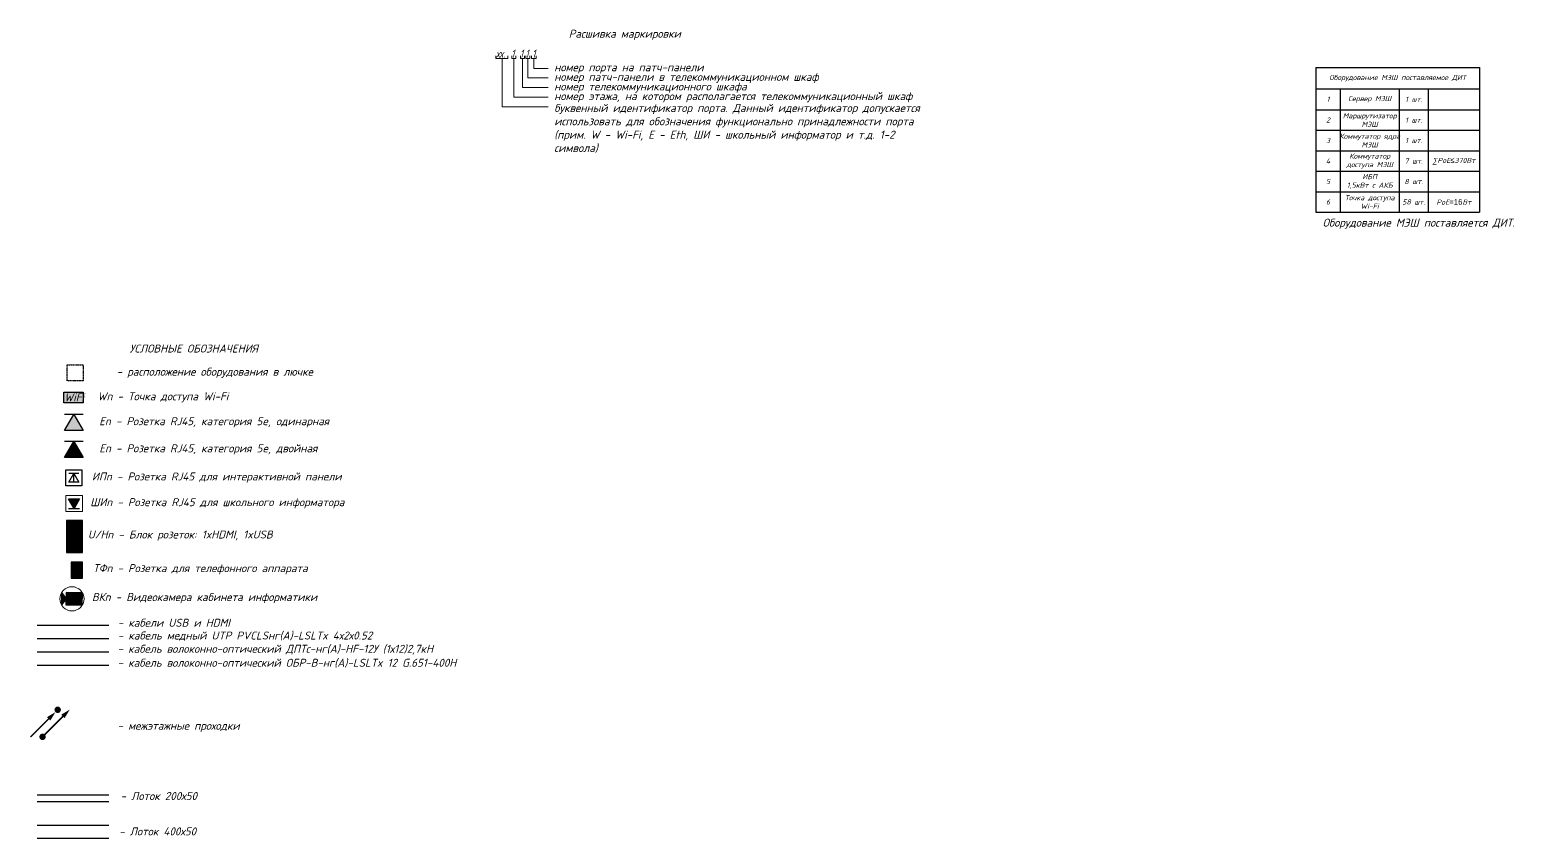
# Model space of a CAD drawing. Header units: millimetres. Extents: x 6978 to 881500, y -130874 to -2349.
# Drawn here: x 63518 to 109905, y -130874 to -105610 of the extents above; entities that cross this region are included whole.
import ezdxf

# ---------------------------------------------------------------- set-up
doc = ezdxf.new("R2010")
doc.units = ezdxf.units.MM
doc.set_wipeout_variables(frame=1)
doc.linetypes.add('HIDDEN2', pattern=[4.7625, 3.175, -1.5875])
for name, color, linetype, lineweight in [('АП_АСУ_ОсновнаяТолстая', 7, 'Continuous', 30), ('АП_АСУ_ОсновнаяТонкая', 7, 'Continuous', 25), ('СС_СКК_Лоток', 170, 'Continuous', 30), ('СС_СКС_Кабель', 6, 'Continuous', 30), ('СС_СКС_Оборудование', 6, 'Continuous', 30), ('СС_Схема', 7, 'Continuous', 30)]:
    doc.layers.add(name, color=color, linetype=linetype, lineweight=lineweight)
doc.styles.add('ISOCPEUR', font='isocpeui.ttf', dxfattribs={"height": 2.5})
doc.styles.add('АП', font='isocpeur.ttf', dxfattribs={"width": 0.8, "oblique": 15, "height": 250})

# ---------------------------------------------------------------- blocks, each defined once
blk = doc.blocks.new('*T11')
at = {"layer": 'АП_АСУ_ОсновнаяТолстая', "color": 0, "linetype": 'ByBlock', "lineweight": -2, "ltscale": 100, "transparency": 16777216}
for p, q in [((0, 0), (5112, 0)), ((0, 0), (0, -4517)), ((5112, 0), (5112, -4517)), ((0, -658), (5112, -658)), ((766, -658), (766, -4517)), ((2603, -658), (2603, -4517)), ((3512, -658), (3512, -4517)), ((0, -1317), (5112, -1317)), ((0, -1957), (5112, -1957)), ((0, -2597), (5112, -2597)), ((0, -3237), (5112, -3237)), ((0, -3877), (5112, -3877)), ((0, -4517), (5112, -4517))]:
    blk.add_line(p, q, dxfattribs=at)
at = {"layer": 'АП_АСУ_ОсновнаяТолстая', "color": 0, "ltscale": 100, "transparency": 16777216, "char_height": 160, "attachment_point": 5, "style": 'ISOCPEUR'}
for s, insert, width in [('Оборудование МЭШ поставляемое ДИТ', (2556, -329), 5110), ('1', (383, -988), 763.86), ('Сервер МЭШ', (1685, -988), 1834.48), ('1 шт.', (3058, -988), 906.86), ('2', (383, -1637), 763.86), ('Маршрутизатор МЭШ', (1685, -1637), 1834.48), ('1 шт.', (3058, -1637), 906.86), ('3', (383, -2277), 763.86), ('Коммутатор ядра МЭШ', (1685, -2277), 1834.48), ('1 шт.', (3058, -2277), 906.86), ('Коммутатор доступа МЭШ', (1685, -2917), 1834.48), ('4', (383, -2917), 763.86), ('7 шт.', (3058, -2917), 906.86), ('∑PoE{\\fArial|b0|i0|c204|p34;\\H1.08333x;\\C256;≤}370Вт', (4312, -2917), 1597.6), ('5', (383, -3557), 763.86), ('ИБП \\P1,5кВт с АКБ', (1685, -3557), 1834.48), ('8 шт.', (3058, -3557), 906.86), ('6', (383, -4197), 763.86), ('Точка доступа Wi-Fi', (1685, -4197), 1834.48), ('58 шт.', (3058, -4197), 906.86), ('PoE{\\fArial|b0|i0|c204|p34;\\H1.08333x;\\C256;=16}Вт', (4312, -4197), 1597.6)]:
    blk.add_mtext(s, dxfattribs=dict(at, insert=insert, width=width))
blk = doc.blocks.new('*U20')
at = {"color": 3, "lineweight": 30}
blk.add_lwpolyline([(138, -539), (-277, 62), (174, 375), (590, -226)], close=True, dxfattribs=at)
at = {"color": 0, "lineweight": 0}
blk.add_wipeout([(-277, 62), (174, 375), (590, -226), (138, -539)], dxfattribs=at)
blk.add_hatch(color=3).paths.add_polyline_path([(-391, 226), (-51, 218), (61, 539)])
at = {"lineweight": 30}
h = blk.add_hatch(color=3, dxfattribs=at)
h.dxf.hatch_style = 1
h.paths.add_polyline_path([(590, -226), (174, 375), (-277, 62), (138, -539)])
at = {"color": 3, "lineweight": 30}
for points in [[(-391, 226), (61, 539)], [(-391, 226), (-51, 218), (61, 539)]]:
    blk.add_lwpolyline(points, dxfattribs=at)
at = {"color": 3, "lineweight": 0}
blk.add_circle((100, 0), 540, dxfattribs=at)
blk = doc.blocks.new('панель приема видеодомофона')
blk.add_wipeout([(0, 10), (7, 10), (7, 0), (0, 0)])
at = {"true_color": 0xffffff, "transparency": 33554687}
h = blk.add_hatch(color=7, dxfattribs=at)
h.dxf.hatch_style = 1
h.paths.add_polyline_path([(7, 10), (3.5, 10), (0, 10), (0, 5), (0, 0), (3.5, 0), (7, 0), (7, 5)])
h.paths.add_polyline_path([(3.07, 8.82), (3.07, 1.71), (0.8, 1.71), (0.8, 8.82)], flags=16)
h.paths.add_polyline_path([(3.55, 8.82), (6.56, 8.82), (6.56, 5.58), (3.55, 5.58)], flags=16)
h.paths.add_polyline_path([(4.53, 4.2, -1), (4, 4.2, -1)], flags=16)
h.paths.add_polyline_path([(5.45, 4.2, -1), (4.92, 4.2, -1)], flags=16)
h.paths.add_polyline_path([(6.36, 4.2, -1), (5.82, 4.2, -1)], flags=16)
h.paths.add_polyline_path([(4.53, 3.2, -1), (4, 3.2, -1)], flags=16)
h.paths.add_polyline_path([(5.45, 3.2, -1), (4.92, 3.2, -1)], flags=16)
h.paths.add_polyline_path([(6.36, 3.2, -1), (5.82, 3.2, -1)], flags=16)
h.paths.add_polyline_path([(4.53, 2.2, -1), (4, 2.2, -1)], flags=16)
h.paths.add_polyline_path([(5.45, 2.2, -1), (4.92, 2.2, -1)], flags=16)
h.paths.add_polyline_path([(6.36, 2.2, -1), (5.82, 2.2, -1)], flags=16)
h = blk.add_hatch(color=7, dxfattribs=at)
h.dxf.hatch_style = 1
h.paths.add_polyline_path([(3.07, 8.82), (0.8, 8.82), (0.8, 1.71), (3.07, 1.71)])
h.paths.add_polyline_path([(6.56, 8.82), (3.55, 8.82), (3.55, 5.58), (6.56, 5.58)])
h = blk.add_hatch(color=0)
h.dxf.hatch_style = 1
h.paths.add_polyline_path([(4, 4.2, 1), (4.53, 4.2, 1)])
h = blk.add_hatch(color=0)
h.dxf.hatch_style = 1
h.paths.add_polyline_path([(4, 3.2, 1), (4.53, 3.2, 1)])
h = blk.add_hatch(color=0)
h.dxf.hatch_style = 1
h.paths.add_polyline_path([(4, 2.2, 1), (4.53, 2.2, 1)])
h = blk.add_hatch(color=0)
h.dxf.hatch_style = 1
h.paths.add_polyline_path([(4.92, 4.2, 1), (5.45, 4.2, 1)])
h = blk.add_hatch(color=0)
h.dxf.hatch_style = 1
h.paths.add_polyline_path([(4.92, 3.2, 1), (5.45, 3.2, 1)])
h = blk.add_hatch(color=0)
h.dxf.hatch_style = 1
h.paths.add_polyline_path([(4.92, 2.2, 1), (5.45, 2.2, 1)])
h = blk.add_hatch(color=0)
h.dxf.hatch_style = 1
h.paths.add_polyline_path([(5.82, 4.2, 1), (6.36, 4.2, 1)])
h = blk.add_hatch(color=0)
h.dxf.hatch_style = 1
h.paths.add_polyline_path([(5.82, 3.2, 1), (6.36, 3.2, 1)])
h = blk.add_hatch(color=0)
h.dxf.hatch_style = 1
h.paths.add_polyline_path([(5.82, 2.2, 1), (6.36, 2.2, 1)])
at = {"color": 0, "lineweight": 30}
blk.add_lwpolyline([(0, 0), (3.5, 0), (7, 0), (7, 5), (7, 10), (3.5, 10), (0, 10), (0, 5)], close=True, dxfattribs=at)
at = {"color": 0}
for points in [[(0.8, 1.71), (3.07, 1.71), (3.07, 8.82), (0.8, 8.82)], [(3.55, 8.82), (6.56, 8.82), (6.56, 5.58), (3.55, 5.58)]]:
    blk.add_lwpolyline(points, close=True, dxfattribs=at)
for centre in [(4.27, 4.2), (4.27, 3.2), (4.27, 2.2), (5.18, 4.2), (5.18, 3.2), (5.18, 2.2), (6.09, 4.2), (6.09, 3.2), (6.09, 2.2)]:
    blk.add_circle(centre, 0.266, dxfattribs=at)
blk = doc.blocks.new('Розетки HDMI и USB')
at = {"true_color": 0xffffff, "transparency": 33554687}
h = blk.add_hatch(color=7, dxfattribs=at)
h.dxf.hatch_style = 1
h.paths.add_polyline_path([(237, 475), (0, 475), (0, 237), (237, 237)])
h.paths.add_polyline_path([(211, 388), (211, 348), (205, 348), (190, 331), (123, 331), (56, 331), (41, 348), (35, 348), (35, 388)], flags=16)
h = blk.add_hatch(color=7, dxfattribs=at)
h.dxf.hatch_style = 1
h.paths.add_polyline_path([(237, 237), (0, 237), (0, 0), (237, 0)])
h.paths.add_polyline_path([(197, 140), (197, 97), (41, 97), (41, 140)], flags=16)
h.paths.add_polyline_path([(197, 140), (41, 140), (41, 117), (197, 117)], flags=0)
h = blk.add_hatch(color=7, dxfattribs=at)
h.dxf.hatch_style = 1
h.paths.add_polyline_path([(211, 388), (35, 388), (35, 348), (41, 348), (56, 331), (123, 331), (190, 331), (205, 348), (211, 348)])
h = blk.add_hatch(color=7, dxfattribs=at)
h.dxf.hatch_style = 1
h.paths.add_polyline_path([(197, 140), (41, 140), (41, 117), (197, 117)])
at = {"true_color": 0x000000, "transparency": 33554687}
h = blk.add_hatch(color=18, dxfattribs=at)
h.dxf.hatch_style = 1
h.paths.add_polyline_path([(197, 117), (41, 117), (41, 97), (197, 97)])
at = {"layer": 'СС_СКС_Кабель', "color": 0}
for p, q in [((0, 475), (0, 0)), ((237, 475), (0, 475)), ((237, 0), (237, 475)), ((0, 237), (237, 237)), ((35, 388), (211, 388)), ((35, 388), (35, 348)), ((35, 348), (41, 348)), ((41, 348), (56, 331)), ((56, 331), (123, 331)), ((190, 331), (123, 331)), ((205, 348), (190, 331)), ((211, 348), (205, 348)), ((211, 388), (211, 348)), ((0, 0), (237, 0)), ((41, 140), (197, 140)), ((41, 97), (41, 140)), ((41, 117), (197, 117)), ((197, 97), (41, 97)), ((197, 140), (197, 97))]:
    blk.add_line(p, q, dxfattribs=at)
blk = doc.blocks.new('Розетка 1хRJ45')
at = {"true_color": 0xffffff, "transparency": 33554687}
h = blk.add_hatch(color=7, dxfattribs=at)
h.dxf.hatch_style = 1
h.paths.add_polyline_path([(273, 158), (0, 0), (273, -158)])
at = {"color": 0, "lineweight": 30}
for p, q in [((0, 0), (273, 158)), ((0, 158), (0, -158)), ((273, -158), (0, 0)), ((273, 158), (273, -158))]:
    blk.add_line(p, q, dxfattribs=at)
at = {"style": 'ISOCPEUR', "oblique": 15, "width": 0.8, "flags": 8}
blk.add_attdef('ПОЗ.', (311, -106), '', height=250, dxfattribs=at)
blk = doc.blocks.new('порт ШИ')
at = {"layer": 'АП_АСУ_ОсновнаяТонкая', "color": 3, "lineweight": 0, "ltscale": 50}
blk.add_lwpolyline([(-240, 462), (240, 462), (240, 0), (-240, 0)], close=True, dxfattribs=at)
at = {"layer": 'АП_АСУ_ОсновнаяТонкая', "color": 3, "lineweight": 0, "ltscale": 50, "rotation": 90}
blk.add_blockref('Розетка 1хRJ45', (0, 87), dxfattribs=at)
blk = doc.blocks.new('*U24')
at = {"color": 0}
for p, q in [((0, -38), (0, 462)), ((0, 462), (500, 462)), ((92, 76), (250, 348)), ((407, 348), (92, 348)), ((407, 76), (92, 76)), ((250, 348), (407, 76)), ((250, 76), (250, 348)), ((500, 462), (500, -38)), ((500, -38), (0, -38))]:
    blk.add_line(p, q, dxfattribs=at)
blk = doc.blocks.new('*U23')
at = {"true_color": 0xffffff, "transparency": 33554687}
h = blk.add_hatch(color=7, dxfattribs=at)
h.dxf.hatch_style = 1
h.paths.add_polyline_path([(157, 273), (0, 273), (157, 0)])
h.paths.add_polyline_path([(315, 273), (157, 273), (157, 0)])
at = {"color": 0}
for p, q in [((0, 273), (315, 273)), ((157, 0), (0, 273)), ((315, 273), (157, 0)), ((157, 273), (157, 0)), ((0, 0), (315, 0))]:
    blk.add_line(p, q, dxfattribs=at)
blk = doc.blocks.new('*U250')
at = {"true_color": 0xffffff, "transparency": 33554687}
h = blk.add_hatch(color=7, dxfattribs=at)
h.dxf.hatch_style = 1
h.paths.add_polyline_path([(0, 338), (0, 0), (599, 0), (599, 338)])
at = {"color": 0}
blk.add_lwpolyline([(0, 338), (599, 338), (599, 0), (0, 0)], close=True, dxfattribs=at)
at = {"color": 0, "insert": (13, 300), "char_height": 250, "attachment_point": 1, "style": 'ISOCPEUR'}
blk.add_mtext_dynamic_manual_height_columns('WiFi', width=599, gutter_width=1250, heights=[0], dxfattribs=at)
at = {"color": 18, "true_color": 0x000000, "style": 'ISOCPEUR'}
blk.add_attdef('НАЗВАНИЕ', (-131, 420), '', height=250, dxfattribs=at)
blk = doc.blocks.new('*U16')
blk.add_hatch(color=256).paths.add_polyline_path([(-0.71, -0.71, 1), (0.71, 0.71, 1)])
blk.add_lwpolyline([(-0.71, -0.71, 0, 1.5, 0), (-2.83, -2.83, 2, 2, 0)], format="xyseb")
at = {"const_width": 0.5}
blk.add_lwpolyline([(-8.5, -8.5), (-2.83, -2.83)], dxfattribs=at)
blk = doc.blocks.new('*U14')
blk.add_hatch(color=256).paths.add_polyline_path([(-0.71, -0.71, 1), (0.71, 0.71, 1)])
blk.add_lwpolyline([(8.5, 8.5, 0, 1.5, 0), (6.38, 6.38, 2, 2, 0)], format="xyseb")
at = {"const_width": 0.5}
blk.add_lwpolyline([(0.5, 0.5), (6.38, 6.38)], dxfattribs=at)

msp = doc.modelspace()

# ---------------------------------------------------------------- linework, layer by layer
at = {"layer": 'СС_СКК_Лоток'}
for p, q in [((65991.3, -129528.2), (63752.5, -129528.2)), ((63752.5, -129728.2), (65991.3, -129728.2)), ((65991.3, -130474.5), (63752.5, -130474.5)), ((63752.5, -130874.5), (65991.3, -130874.5))]:
    msp.add_line(p, q, dxfattribs=at)
at = {"layer": 'СС_СКС_Кабель'}
msp.add_line((63752.5, -124630), (65991.3, -124630), dxfattribs=at)
at = {"layer": 'СС_СКС_Оборудование', "color": 7, "linetype": 'HIDDEN2'}
msp.add_lwpolyline([(64684.4, -116583.8), (64684.4, -116083.8), (65184.4, -116083.8), (65184.4, -116583.8)], close=True, dxfattribs=at)
at = {"layer": 'СС_Схема', "color": 55, "true_color": 0x9b9b37}
msp.add_line((63752.5, -124210.6), (65991.3, -124210.6), dxfattribs=at)
at = {"layer": 'СС_Схема', "color": 116, "true_color": 0x136734}
msp.add_line((63752.5, -125049.4), (65991.3, -125049.4), dxfattribs=at)
at = {"layer": 'СС_Схема', "color": 3}
msp.add_line((63752.5, -125468.7), (65991.3, -125468.7), dxfattribs=at)
at = {"layer": 'СС_Схема', "lineweight": 0}
for points in [[(78084, -106423.3), (78084, -106511.4), (78455.1, -106511.4), (78455.1, -106423.3)], [(78276.9, -106511.4), (78276.9, -108018.5), (79720, -108018.5)], [(78580.8, -106423.3), (78580.8, -106511.4), (78708.4, -106511.4), (78708.4, -106423.3)], [(78644.6, -106511.4), (78644.6, -107718.5), (79720, -107718.5)], [(78851.8, -106423.3), (78851.8, -106511.4), (78979.5, -106511.4), (78979.5, -106423.3)], [(78915.7, -106511.4), (78915.7, -107418.5), (79719.3, -107418.5)], [(79020.4, -106423.3), (79020.4, -106511.4), (79148, -106511.4), (79148, -106423.3)], [(79084.2, -106511.4), (79084.2, -107118.5), (79720, -107118.5)], [(79199.9, -106423.3), (79199.9, -106511.4), (79347.1, -106511.4), (79347.1, -106422.1)], [(79273.5, -106511.4), (79273.5, -106818.5), (79720, -106818.5)]]:
    msp.add_lwpolyline(points, dxfattribs=at)

# ---------------------------------------------------------------- block references
msp.add_blockref('*T11', (103701.8, -106795.3))
at = {"layer": 'АП_АСУ_ОсновнаяТонкая', "ltscale": 50, "xscale": 1.832857997427302, "yscale": 1.832857997427302, "zscale": 1.832857997427302, "rotation": 270}
msp.add_blockref('Розетка 1хRJ45', (64895.7, -117631.4), dxfattribs=at)
at = {"layer": 'АП_АСУ_ОсновнаяТонкая', "lineweight": 0, "xscale": 1.082443983823024, "yscale": 1.082443983823024, "zscale": 1.082443983823024}
msp.add_blockref('порт ШИ', (64905.2, -120660.7), dxfattribs=at)
at = {"layer": 'СС_СКК_Лоток', "color": 7, "xscale": 100, "yscale": 100, "zscale": 100}
for name, p in [('*U16', (64393.1, -126859.7)), ('*U14', (63919, -127703.7))]:
    msp.add_blockref(name, p, dxfattribs=at)
at = {"layer": 'СС_СКС_Оборудование', "color": 30}
msp.add_blockref('*U250', (64585.4, -117272.3), dxfattribs=at)
at = {"layer": 'СС_СКС_Оборудование', "color": 7, "xscale": 1.832857997427302, "yscale": 1.832857997427302, "zscale": 1.832857997427302, "rotation": 180}
msp.add_blockref('*U23', (65184.4, -118478.2), dxfattribs=at)
at = {"layer": 'СС_СКС_Оборудование'}
msp.add_blockref('*U24', (64645.7, -119820), dxfattribs=at)
at = {"layer": 'СС_СКС_Оборудование', "color": 180, "xscale": 2.106060307287632, "yscale": 2.106060307287632, "zscale": 2.106060307287632}
msp.add_blockref('Розетки HDMI и USB', (64664.6, -121940.5), dxfattribs=at)
at = {"layer": 'СС_СКС_Оборудование', "xscale": -0.7, "yscale": 0.7, "zscale": 0.7, "rotation": 124.3084200007886}
msp.add_blockref('*U20', (64798.8, -123334.3), dxfattribs=at)

# ---------------------------------------------------------------- texts
at = {"layer": 'АП_АСУ_ОсновнаяТолстая', "char_height": 250, "attachment_point": 1}
for s, width, insert, style in [('хх.', 250, (78088.5, -106232.9), 'АП'), ('1.', 250, (78564.3, -106232.9), 'АП'), ('1.', 250, (78835.4, -106232.9), 'АП'), ('1.', 250, (79003.9, -106232.9), 'АП'), ('1', 250, (79219.1, -106232.9), 'АП'), ('{\\C256;\\c0;    \\C0;- расположение оборудования в лючке}', 8486.034, (65599.8, -116170.2), 'ISOCPEUR'), ('{\\C256;\\c0;W\\C0;n - Точка доступа Wi-Fi}', 8486.034, (65642.5, -116939.8), 'ISOCPEUR'), ('{\\C256;\\c0;E\\C0;n - Розетка RJ45, категория 5e, одинарная}', 8486.034, (65691.2, -117717.9), 'ISOCPEUR'), ('{\\C256;\\c0;E\\C0;n - Розетка RJ45, категория 5e, двойная}', 8486.034, (65694, -118564.6), 'ISOCPEUR'), ('{\\C256;\\c0;ИП\\C0;n - Розетка RJ45 для интерактивной панели}', 8486.034, (65462.3, -119444.5), 'ISOCPEUR'), ('{\\C256;\\c0;ШИ\\C0;n - Розетка RJ45 для школьного информатора}', 8486.034, (65408.4, -120247.1), 'ISOCPEUR'), ('{\\C0;U/Hn - Блок розеток: 1xHDMI, 1xUSB}', 7076.362, (65334.9, -121257.6), 'ISOCPEUR'), ('{\\C0;ТФn - Розетка для телефонного аппарата}', 7653.315, (65498.2, -122309), 'ISOCPEUR')]:
    msp.add_mtext_dynamic_manual_height_columns(s, width=width, gutter_width=125000, heights=[0], dxfattribs=dict(at, insert=insert, style=style))
at = {"layer": 'СС_Схема', "ltscale": 100, "char_height": 250, "style": 'ISOCPEUR'}
for s, width, insert, attachment_point in [('\\pxql;Расшивка маркировки', 3688.185, (82204.6, -105769.1), 5), ('\\pxql,t22,36;номер патч-панели в телекоммуникационном шкаф', 8866.246, (79906.5, -107118.5), 4), ('\\pxql,t22,36;номер порта на патч-панели', 8768.638, (79907.4, -106818.5), 4), ('\\pxql,t22,36;номер телекоммуникационного шкафа', 11922.327, (79906.1, -107418.5), 4), ('\\pxql,t22,36;номер этажа, на котором располагается телекоммуникационный шкаф', 11922.327, (79906.9, -107718.5), 4), ('буквенный идентификатор порта. Данный идентификатор допускается использовать для обозначения функционально принадлежности порта (прим. W - Wi-Fi, E - Eth, ШИ - школьный информатор и т.д. 1-2 символа)', 11922.327, (79906.9, -108693.3), 4), ('\\pxql;Оборудование МЭШ поставляется ДИТ.', 10881.414, (103917.6, -111513.7), 1), ('\\pxql;УСЛОВНЫЕ ОБОЗНАЧЕНИЯ', 10881.414, (72080.8, -115572.7), 5), ('\\pxql,t22,36;- кабели USB и HDMI', 12693.279, (72616.8, -124139.5), 5), ('\\pxql,t22,36;- кабель медный UTP PVCLSнг(А)-LSLTx 4х2х0.52', 12693.279, (72616.8, -124558.8), 5), ('\\pxql;- кабель волоконно-оптический ДПТс-нг(А)-HF-12У (1х12)2,7кН', 11139.526, (71834.9, -124982.9), 5), ('\\pxql;- кабель волоконно-оптический ОБР-В-нг(А)-LSLTx 12 G.651-400H ', 11139.526, (71834.9, -125402.2), 5), ('\\pxql;- межэтажные проходки', 3994.908, (68262, -127391.6), 5), ('- {\\C7;Лоток 200х50\\P\\pxql;} ', 2852.05, (67552, -129761.3), 5), ('- {\\C7;Лоток 400х50} ', 2852.05, (67515.5, -130658.6), 5)]:
    msp.add_mtext_dynamic_manual_height_columns(s, width=width, gutter_width=12.5, heights=[0], dxfattribs=dict(at, insert=insert, attachment_point=attachment_point))

# ---------------------------------------------------------------- next in the draw order: block references
at = {"layer": 'АП_АСУ_ОсновнаяТолстая', "xscale": 50.00000000000039, "yscale": 50.00000000000039, "zscale": 50.00000000000039}
msp.add_blockref('панель приема видеодомофона', (64814.6, -122741.9), dxfattribs=at)

# ---------------------------------------------------------------- next in the draw order: texts
at = {"layer": 'АП_АСУ_ОсновнаяТолстая', "insert": (65463.6, -123211), "char_height": 250, "attachment_point": 1, "style": 'ISOCPEUR'}
msp.add_mtext_dynamic_manual_height_columns('{\\C0;ВКn - Видеокамера кабинета информатики }', width=7395.267, gutter_width=125000, heights=[0], dxfattribs=at)

doc.saveas('drawing.dxf')
